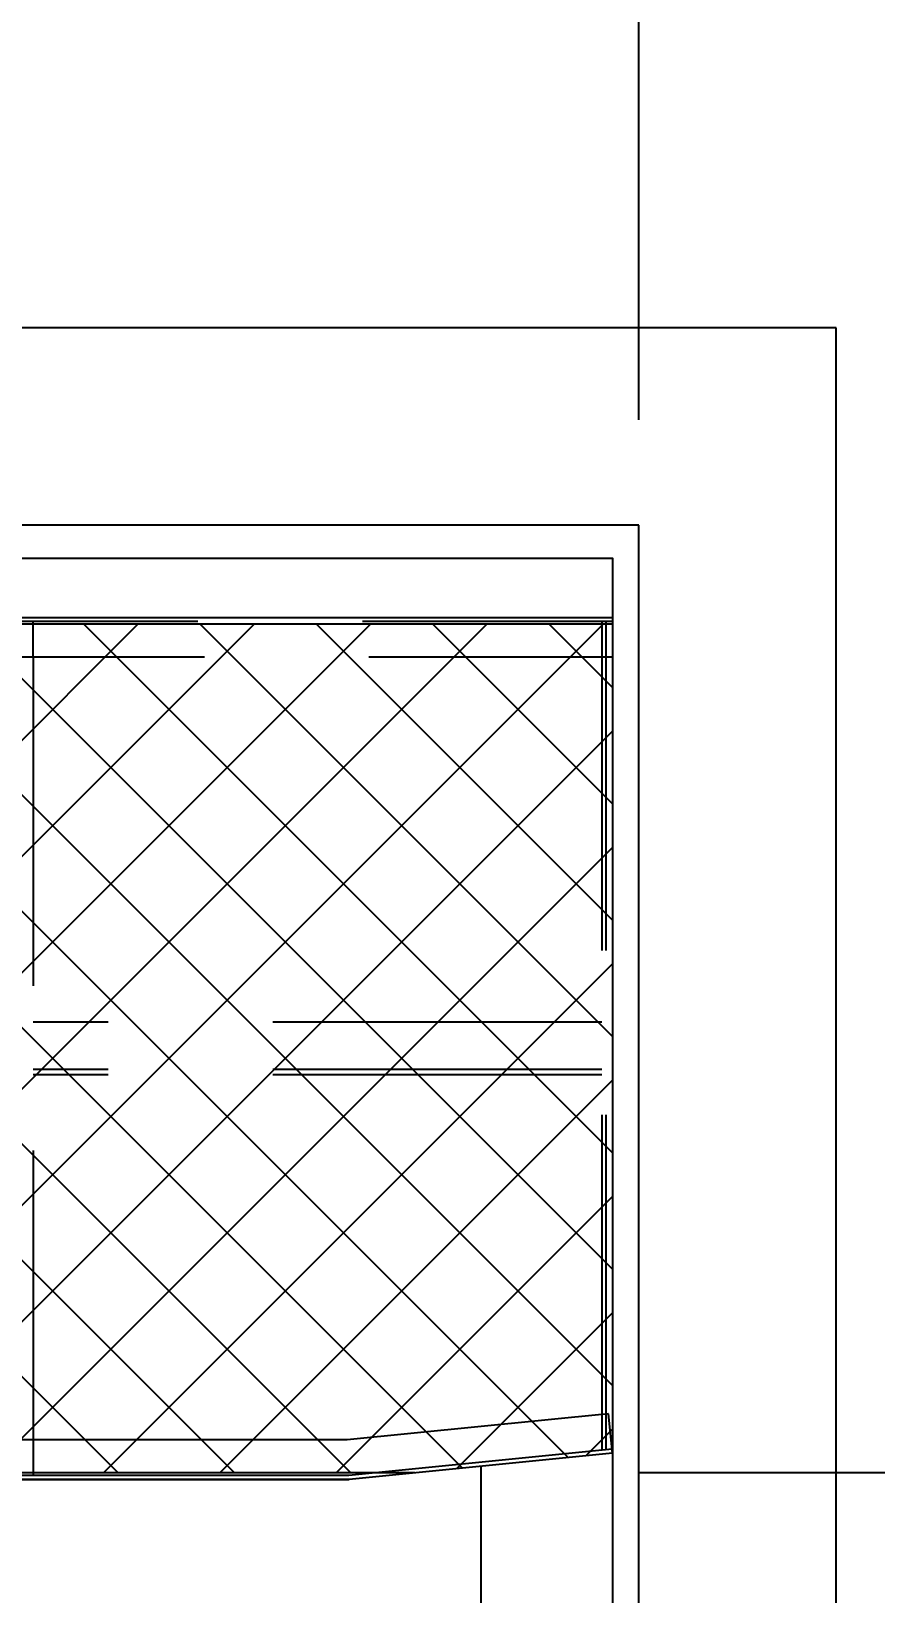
# Model space of a CAD drawing. Header units: millimetres. Extents: x -5 to 1510635, y -6 to 71285.
# Drawn here: x 260906 to 261548, y 34697 to 35884 of the extents above; entities that cross this region are included whole.
import ezdxf

# ---------------------------------------------------------------- set-up
doc = ezdxf.new("R2010")
doc.units = ezdxf.units.MM
doc.header["$LTSCALE"] = 1000
doc.linetypes.add('HIDDEN', pattern=[0.375, 0.25, -0.125])
for name, color, linetype in [('MP-3', 3, 'Continuous'), ('MP-4', 4, 'HIDDEN'), ('MP-8', 8, 'Continuous'), ('MP-R', 1, 'Continuous')]:
    doc.layers.add(name, color=color, linetype=linetype)
doc.dimstyles.new('MPS2', dxfattribs={"dimscale": 100, "dimtxt": 3, "dimasz": 3, "dimexe": 1, "dimexo": 1, "dimgap": 1, "dimtad": 1, "dimzin": 12, "dimdsep": 46, "dimtxsty": 'Standard', "dimcen": 1, "dimclrd": 1, "dimclre": 1, "dimclrt": 7, "dimazin": 2, "dimtfac": 1, "dimtmove": 0, "dimatfit": 3, "dimfxl": 1, "dimarcsym": 0})

# ---------------------------------------------------------------- blocks, each defined once
blk = doc.blocks.new('Centering Device')
at = {"layer": 'MP-R'}
h = blk.add_hatch(dxfattribs=at)
h.set_pattern_fill('ANSI37', color=256, scale=500, style=0)
h.set_pattern_definition([(45, (0, -2400), (-44.19417382415921, 44.19417382415922), []), (135, (0, -2400), (-44.19417382415922, -44.19417382415921), [])])
h.paths.add_polyline_path([(4360.000009424009, -2325.00044798685), (4360.000009424013, -2200.000447986857), (4525.000009424016, -2200.000447986857), (4525.000009424018, -1755.00044798685), (4360.000009424016, -1755.00044798685), (4360.000009424017, -1680.00044798685), (5149.999911347648, -1680.00044798685), (5300.000009424014, -1695.000457794486), (5300.000009424011, -2325.000447986849)])
at = {"layer": 'MP-3'}
for p, q in [((5200.000004307001, -1685.000019982174), (5199.999996134769, -714.999543534424)), ((220.0000083292503, -1675.000018718549), (5099.999608772163, -1674.99998042869)), ((5149.999589326625, -1679.999978484136), (4360.000009424017, -1679.999978484136)), ((5099.999589326625, -1674.999978484136), (4550.000009424017, -1674.999978484136)), ((5299.999959893186, -1695.000015540792), (5099.999589326628, -1674.999978484137)), ((4360.000009424009, -2324.999978484137), (5300.000009424013, -2324.999978484137)), ((4360.000009424009, -2329.999978484137), (5300.000009424013, -2329.999978484137))]:
    blk.add_line(p, q, dxfattribs=at)
blk.add_lwpolyline([(5320.000000000029, -2400), (0, -2400), (0, 0), (5320.000000000029, 0), (5320.000000000029, -2400)], dxfattribs=at)
blk.add_lwpolyline([(20, -2374.999999999998), (5300, -2374.999999999998), (5300, -24.99999999999818), (20, -24.99999999999818)], close=True, dxfattribs=at)
at = {"layer": 'MP-4'}
for p, q in [((5099.849962463236, -1677.999978484136), (4550.000009424017, -1677.999978484136)), ((4860.000009424013, -2299.999978484137), (4860.000009424013, -1677.999978484136)), ((5299.701448736112, -1697.985127111418), (5099.849962463236, -1677.999978484136)), ((5292.000009424013, -1893.322150516122), (5292.000009424013, -1697.214983180208)), ((5295.000009424013, -1894.210673543291), (5295.000009424012, -1697.514983180209)), ((5299.999959893186, -1695.000015540792), (5297.01484832256, -1724.851131247082)), ((5098.503320692994, -1704.999978484136), (4550.000009424017, -1704.999978484136)), ((5297.01484832256, -1724.851131247082), (5098.503320692994, -1704.999978484136)), ((5292.000009424013, -2326.999978484137), (5292.000009424013, -1893.322150516122)), ((5295.000009424013, -2326.999978484137), (5295.000009424013, -1894.210673543291)), ((5292.000009424009, -1982.499978484151), (4860.000009424013, -1982.499978484144)), ((5292.000009424009, -1986.499978484144), (4860.000009424013, -1986.499978484136)), ((5292.000009424009, -2022.499978484151), (4860.000009424013, -2022.499978484136)), ((4365.000009424013, -2299.999978484137), (5300.000009424013, -2299.999978484137)), ((4860.000009424013, -2299.999978484137), (4860.000009424013, -2326.999978484137)), ((4360.000009424006, -2326.999978484137), (5300.000009424013, -2326.999978484137))]:
    blk.add_line(p, q, dxfattribs=at)
blk = doc.blocks.new('*D194')
at = {"layer": 'DEFPOINTS', "color": 0, "linetype": 'ByBlock', "transparency": 16777216}
for p in [(261367.665250579, 38261.08531328535), (256047.665250579, 35508.79177639436), (261367.665250579, 35508.79177639436)]:
    blk.add_point(p, dxfattribs=at)
at = {"layer": 'MP-8', "color": 1, "linetype": 'ByBlock', "lineweight": -2, "transparency": 16777216}
for p, q in [((256047.665250579, 35588.79177639436), (256047.665250579, 38341.08531328535)), ((261367.665250579, 35588.79177639436), (261367.665250579, 38341.08531328535)), ((256287.665250579, 38261.08531328535), (261127.665250579, 38261.08531328535))]:
    blk.add_line(p, q, dxfattribs=at)
at = {"layer": 'MP-8', "color": 1, "linetype": 'ByBlock', "transparency": 16777216}
for points in [[(256287.665250579, 38301.08531328535), (256287.665250579, 38221.08531328535), (256047.665250579, 38261.08531328535)], [(261127.665250579, 38301.08531328535), (261127.665250579, 38221.08531328535), (261367.665250579, 38261.08531328535)]]:
    blk.add_solid(points, dxfattribs=at)
at = {"layer": 'MP-8', "color": 7, "linetype": 'ByBlock', "transparency": 16777216, "insert": (258707.665250579, 38461.08531328535), "char_height": 240, "attachment_point": 5}
blk.add_mtext('5320', dxfattribs=at)
blk = doc.blocks.new('*D195')
at = {"layer": 'DEFPOINTS', "color": 0, "linetype": 'ByBlock', "transparency": 16777216}
for p in [(262367.6652505785, 38261.08531328535), (262367.6652505785, 36508.79177639436, 8.113337913230295e-09), (261367.665250579, 35508.79177639436)]:
    blk.add_point(p, dxfattribs=at)
at = {"layer": 'MP-8', "color": 1, "linetype": 'ByBlock', "lineweight": -2, "transparency": 16777216}
for p, q in [((261367.665250579, 35588.79177639436), (261367.665250579, 38341.08531328535)), ((262367.6652505785, 36588.79177639436), (262367.6652505785, 38341.08531328535)), ((261607.665250579, 38261.08531328535), (262127.6652505785, 38261.08531328535))]:
    blk.add_line(p, q, dxfattribs=at)
at = {"layer": 'MP-8', "color": 1, "linetype": 'ByBlock', "transparency": 16777216}
for points in [[(261607.665250579, 38301.08531328535), (261607.665250579, 38221.08531328535), (261367.665250579, 38261.08531328535)], [(262127.6652505785, 38301.08531328535), (262127.6652505785, 38221.08531328535), (262367.6652505785, 38261.08531328535)]]:
    blk.add_solid(points, dxfattribs=at)
at = {"layer": 'MP-8', "color": 7, "linetype": 'ByBlock', "transparency": 16777216, "insert": (261867.6652505787, 38461.08531328535), "char_height": 240, "attachment_point": 5}
blk.add_mtext('1000', dxfattribs=at)

msp = doc.modelspace()

# ---------------------------------------------------------------- linework, layer by layer
at = {"layer": 'MP-8'}
for p, q in [((261517.665250578, 35658.79177639438), (255897.6652505785, 35658.79177639436)), ((261517.665250578, 32958.79177639436), (261517.6652505785, 35658.79177639436)), ((261367.665250579, 35508.79177639436), (256047.6652505785, 35508.79177639436)), ((261367.665250579, 33108.79177639436), (261367.665250579, 35508.79177639436)), ((262367.6652505785, 34788.79177639436, 8.21604425312003e-09), (261367.665250579, 34788.79177639437))]:
    msp.add_line(p, q, dxfattribs=at)

# ---------------------------------------------------------------- block references
at = {"xscale": -1, "rotation": 180}
msp.add_blockref('Centering Device', (256047.665250579, 33108.79177639436), dxfattribs=at)

# ---------------------------------------------------------------- dimensions: what is measured, and where the dimension line sits
at = {"layer": 'MP-8', "linetype": 'ByBlock'}
dim = msp.add_linear_dim(base=(261367.665250579, 38261.08531328535), p1=(256047.665250579, 35508.79177639436), p2=(261367.665250579, 35508.79177639436), dimstyle='MPS2', override={"dimscale": 80, "dimdec": 0}, dxfattribs=at)
dim.commit()
dim.dimension.update_dxf_attribs({"geometry": '*D194', "text_midpoint": (258707.665250579, 38461.08531328535)})
dim = msp.add_linear_dim(base=(262367.6652505785, 38261.08531328535), p1=(261367.665250579, 35508.79177639436), p2=(262367.6652505785, 36508.79177639436, 8.113337913230295e-09), dimstyle='MPS2', override={"dimscale": 80, "dimdec": 0}, dxfattribs=at)
dim.commit()
dim.dimension.update_dxf_attribs({"geometry": '*D195', "text_midpoint": (261867.6652505787, 38261.08531328535), "dimtype": 160})

doc.saveas('drawing.dxf')
